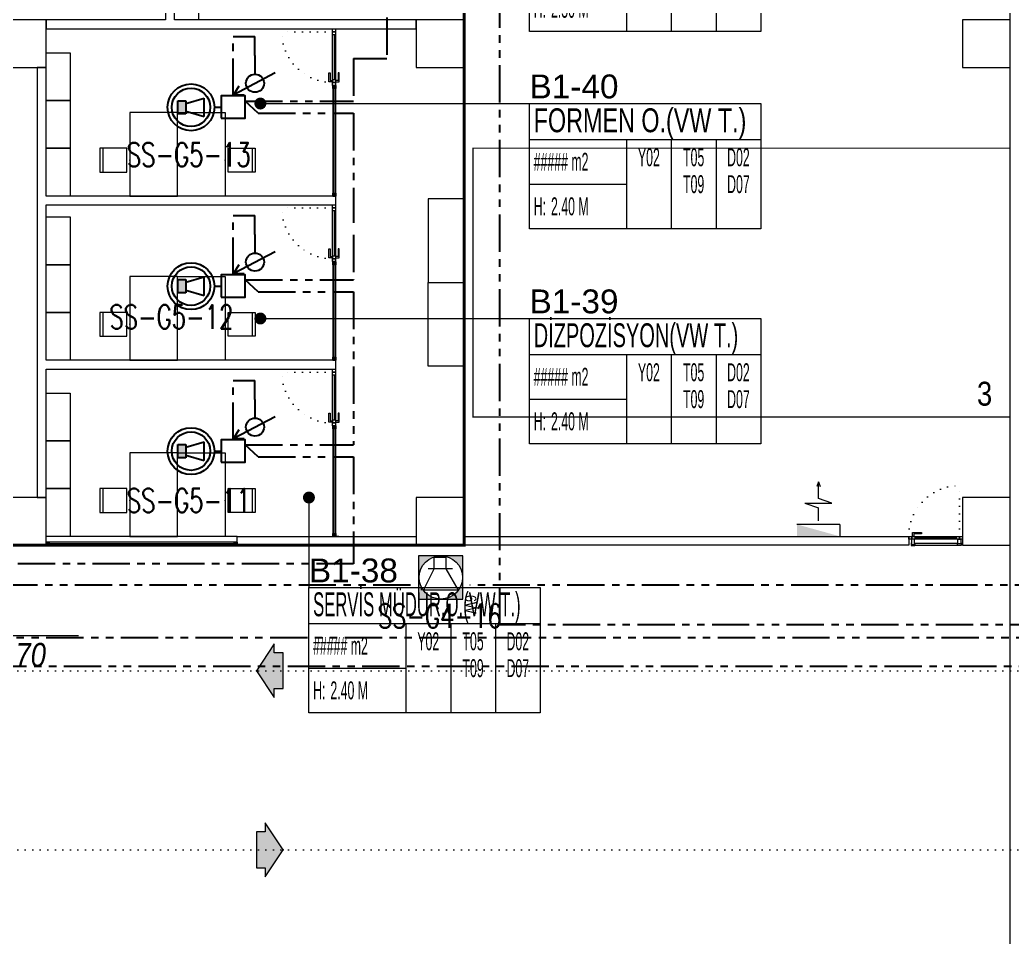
# Model space of a CAD drawing. Header units: metres. Extents: x -13545 to 152404, y -11890 to 28436.
# Drawn here: x 59696 to 61358, y 144 to 1680 of the extents above; entities that cross this region are included whole.
import ezdxf
from ezdxf.enums import TextEntityAlignment as Align
from ezdxf.xclip import XClip

# ---------------------------------------------------------------- set-up
doc = ezdxf.new("R2010")
doc.units = ezdxf.units.M
doc.header["$LTSCALE"] = 100
doc.header["$MEASUREMENT"] = 0
doc.header["$XCLIPFRAME"] = 0
for name, pattern in [('DOT2', [0.125, 0, -0.125]), ('DOT5', [0.75, 0, -0.75]), ('HIDDEN', [0.375, 0.25, -0.125]), ('PHANTOM2', [1.25, 0.625, -0.125, 0.125, -0.125, 0.125, -0.125])]:
    doc.linetypes.add(name, pattern=pattern)
doc.layers.get('0').update_dxf_attribs({"color": 9, "lineweight": 9})
for name, color, linetype, lineweight in [('00', 9, 'Continuous', 9), ('01', 9, 'Continuous', 9), ('05', 9, 'Continuous', 9), ('06B', 9, 'Continuous', 9), ('06D', 9, 'Continuous', 9), ('10', 9, 'Continuous', 9), ('15', 9, 'Continuous', 9), ('20', 9, 'DOT2', 9), ('21', 9, 'Continuous', 9), ('21_mahal200', 9, 'Continuous', 9), ('32-ekipman', 9, 'Continuous', 9), ('E-3W ACİL ANONS İÇİN HOPARLÖR (GÖMME) (YANGINA DAYANIKLI)', 7, 'Continuous', 30), ('E-6W ACİL ANONS İÇİN HOPARLÖR (SIVAÜSTÜ) (YANGINA DAYANIKLI)', 7, 'Continuous', 30), ('E-KABLO', 7, 'Continuous', 30), ('E-SES AYAR ANAHTARI', 7, 'Continuous', 30), ('E-YAZI', 7, 'Continuous', 30), ('Seslendirme', 7, 'Continuous', 9)]:
    doc.layers.add(name, color=color, linetype=linetype, lineweight=lineweight)
doc.styles.add('Arial', font='arial.ttf', dxfattribs={"height": 2.5})
doc.styles.add('ILGAZ', font='txttw.shx')
doc.styles.add('MuuM_TEXT-ITALIC', font='ARIALNI.TTF')
doc.styles.add('MuuM_TEXT-STANDART', font='ARIALN.TTF')
doc.dimstyles.new('MuuM_DIM200', dxfattribs={"dimscale": 20, "dimtxt": 2, "dimasz": 1, "dimexe": 1, "dimexo": 1, "dimgap": 1, "dimtad": 1, "dimdec": 1, "dimrnd": 0.5, "dimdsep": 46, "dimtxsty": 'MuuM_TEXT-STANDART', "dimblk": 'ARCHTICK', "dimcen": 0, "dimdle": 0.15, "dimclrd": 256, "dimclre": 256, "dimclrt": 256, "dimadec": 0, "dimazin": 0, "dimtfac": 5, "dimtdec": 1, "dimtix": 1, "dimtmove": 2, "dimatfit": 3, "dimldrblk": 'DOT', "dimfxl": 3, "dimfxlon": 1, "dimtolj": 1, "dimlwd": -1, "dimlwe": -1, "dimarcsym": 0})

# ---------------------------------------------------------------- blocks, each defined once
blk = doc.blocks.new('100_SES AYAR ANAHTARI')
at = {"layer": 'E-SES AYAR ANAHTARI', "color": 4}
for p, q in [((1.776, 3.255), (-1.686, 1.426)), ((1.776, 3.255), (0.915, 3.283)), ((1.776, 3.255), (1.312, 2.529)), ((0, 0), (0, 1.561))]:
    blk.add_line(p, q, dxfattribs=at)
blk.add_circle((0, 2.317), 0.756, dxfattribs=at)
blk = doc.blocks.new('ep20n')
at = {"layer": 'Seslendirme'}
h = blk.add_hatch(color=3, dxfattribs=at)
h.paths.add_polyline_path([(59.4, -30.4), (59.4, 0, -1), (0, 0), (0, -30.4)])
h.paths.add_polyline_path([(0, 30.4), (0, 0, -1), (59.4, 0), (59.4, 30.4)])
at = {"layer": 'Seslendirme', "color": 3}
for p, q in [((59.4, 30.4), (0, 30.4)), ((0, 30.4), (0, -30.4)), ((59.4, -30.4), (59.4, 30.4)), ((17.8, 6.9), (47, 24)), ((17.8, 16), (17.8, -17.3)), ((47, 24, 943.8), (47, -23.5, 943.8)), ((1.8, -9.1), (1.8, 6.9)), ((1.8, 6.9), (17.8, 6.9)), ((17.8, -9.1), (1.8, -9.1)), ((47, -23.5), (17.8, -9.1)), ((0, -30.4), (59.4, -30.4))]:
    blk.add_line(p, q, dxfattribs=at)
blk.add_circle((29.7, 0), 29.7, dxfattribs=at)
at = {"color": 3, "insert": (53.8, 48.6), "char_height": 15, "attachment_point": 1, "style": 'MuuM_TEXT-STANDART'}
blk.add_mtext_dynamic_manual_height_columns('6W', width=52.414, gutter_width=150, heights=[0], dxfattribs=at)
blk = doc.blocks.new('100_3W ACİL ANONS İÇİN HOPARLÖR (GÖMME) (YANGINA DAYANIKLI)')
at = {"layer": 'E-3W ACİL ANONS İÇİN HOPARLÖR (GÖMME) (YANGINA DAYANIKLI)', "color": 4}
for p, q in [((-1.58, -0.79), (-1.58, 0.79)), ((-1.58, 0.79), (-0.63, 0.79)), ((-0.63, 0.47), (1.58, 1.11)), ((-0.63, 0.79), (-0.63, -0.79)), ((1.58, -1.11), (1.58, 1.11)), ((-0.63, -0.79), (-1.58, -0.79)), ((-0.63, -0.47), (1.58, -1.11))]:
    blk.add_line(p, q, dxfattribs=at)
at = {"layer": 'E-3W ACİL ANONS İÇİN HOPARLÖR (GÖMME) (YANGINA DAYANIKLI)', "color": 3}
for radius in [2.8, 2.3]:
    blk.add_circle((0, 0), radius, dxfattribs=at)
at = {"layer": 'E-3W ACİL ANONS İÇİN HOPARLÖR (GÖMME) (YANGINA DAYANIKLI)', "color": 4}
blk.add_solid([(-1.58, 0.79), (-0.63, 0.79), (-1.58, -0.79), (-0.63, -0.79)], dxfattribs=at)
blk = doc.blocks.new('p-kolon_80x80')
blk.add_lwpolyline([(-40, -40), (40, -40), (40, 40), (-40, 40)], close=True)
blk = doc.blocks.new('1.bod.mimari.elk')
at = {"layer": '01'}
for p in [(3700, -6990), (4400, -6990), (5315, -6990), (3700, -7790), (4400, -7790), (5315, -7790)]:
    blk.add_blockref('p-kolon_80x80', p, dxfattribs=at)
blk = doc.blocks.new('p-dilatasyon yeri')
at = {"layer": '06D'}
blk.add_lwpolyline([(5355, 80), (5355, 6454.5)], dxfattribs=at)
blk = doc.blocks.new('gr-p-birim')
blk.add_lwpolyline([(-0.5, -0.5), (0.5, -0.5), (0.5, 0.5), (-0.5, 0.5)], close=True)
blk = doc.blocks.new('YD-72-20')
at = {"linetype": 'Continuous'}
for p, q in [((0, 0.714), (-0.028, 0.634)), ((0, 0.714), (0.028, 0.634)), ((0, 0.434), (0, 0.714)), ((-0.225, 0.355), (0.225, 0.355)), ((-0.225, 0.355), (0, 0.276)), ((0.225, 0.355), (0, 0.434)), ((0, 0.058), (0, 0.276)), ((0.36, 0), (-0.36, 0)), ((0.36, 0), (0.36, -0.2))]:
    blk.add_line(p, q, dxfattribs=at)
blk.add_solid([(0.36, -0.2), (-0.36, 0), (-0.36, -0.2)])
blk = doc.blocks.new('b1 yan.dol')
at = {"xscale": 100, "yscale": 100, "zscale": 100}
blk.add_blockref('YD-72-20', (61033.6, -18676.4), dxfattribs=at)
blk = doc.blocks.new('K-AL-01A')
at = {"layer": '06B'}
blk.add_lwpolyline([(2634.7, 4254.3), (2634.7, 4260.5), (2619.7, 4260.5), (2619.7, 4258.6), (2632.5, 4258.6), (2632.5, 4258.6), (2632.5, 4254.3), (2634.7, 4254.3)], dxfattribs=at)
at = {"layer": '06D'}
for p, q in [((2638, 4254.3), (2551.1, 4254.3)), ((2551.1, 4249.3), (2638, 4249.3))]:
    blk.add_line(p, q, dxfattribs=at)
for points in [[(2553.6, 4243.2), (2553, 4243.2), (2553, 4239.2, 0.414214), (2553.3, 4238.8), (2558.8, 4238.8, 0.414214), (2559.2, 4239.2), (2559.2, 4243.2), (2558.6, 4243.2)], [(2636.6, 4243.2), (2637.2, 4243.2), (2637.2, 4239.2, -0.414214), (2636.8, 4238.8), (2631.3, 4238.8, -0.414214), (2631, 4239.2), (2631, 4243.2), (2631.6, 4243.2)]]:
    blk.add_lwpolyline(points, format="xyb", dxfattribs=at)
for points in [[(2553.6, 4241.8), (2558.6, 4241.8), (2558.6, 4249.3), (2553.6, 4249.3)], [(2631, 4239.4), (2559.2, 4239.4), (2559.2, 4242.5), (2631, 4242.5)], [(2636.6, 4240.7), (2631.6, 4240.7), (2631.6, 4249.3), (2636.6, 4249.3)]]:
    blk.add_lwpolyline(points, close=True, dxfattribs=at)
at = {"layer": '10'}
for points in [[(2551.1, 4254.3), (2551.1, 4249.3), (2556.1, 4249.3), (2556.1, 4254.3)], [(2556.1, 4254.3), (2556.1, 4249.3), (2561.1, 4249.3), (2561.1, 4254.3)], [(2631.1, 4254.3), (2631.1, 4249.3), (2636.1, 4249.3), (2636.1, 4254.3)], [(2636.1, 4254.3), (2636.1, 4249.3), (2641.1, 4249.3), (2641.1, 4254.3)]]:
    blk.add_lwpolyline(points, close=True, dxfattribs=at)
at = {"layer": '15'}
blk.add_lwpolyline([(2561.1, 4251.8), (2631.1, 4251.8)], dxfattribs=at)
at = {"layer": '20'}
blk.add_lwpolyline([(2556.1, 4254.3), (2556.1, 4339.3)], dxfattribs=at)
blk.add_arc((2556.1, 4254.3), 85, 0, 90, dxfattribs=at)
blk = doc.blocks.new('0_elevationtarget-p-bk')
h = blk.add_hatch(color=250)
h.paths.add_polyline_path([(1.875, 0, 0.414214), (0, 1.875), (0, 0)])
h.paths.add_polyline_path([(0, 0), (-1.875, 0, 0.414214), (0, -1.875)])
blk.add_line((0, -2.625), (0, 2.625))
blk.add_lwpolyline([(12.453, 0), (-3, 0)])
blk.add_circle((0, 0), 1.875)
at = {"style": 'Arial'}
blk.add_attdef('BITMISKOT', text='', height=2, dxfattribs=at).set_placement((4.5, 0), align=Align.BOTTOM_LEFT)
at = {"style": 'MuuM_TEXT-ITALIC'}
blk.add_attdef('FINISHINGFLOORLEVEL', text='', height=2, dxfattribs=at).set_placement((4.5, -0.592), align=Align.TOP_LEFT)
blk = doc.blocks.new('0_arrow1')
blk.add_hatch(color=254).paths.add_polyline_path([(0, 0), (-22.5, -15), (-15, -15), (-15, -22.5), (15, -22.5), (15, -15), (22.5, -15)])
at = {"linetype": 'ByBlock', "lineweight": -2}
blk.add_lwpolyline([(15, -22.5), (-15, -22.5), (-15, -15), (-22.5, -15), (0, 0), (22.5, -15), (15, -15)], close=True, dxfattribs=at)
blk.add_point((0, 0))
blk = doc.blocks.new('prf-10x10')
blk.add_lwpolyline([(-5, -5), (5, -5), (5, 5), (-5, 5)], close=True)
at = {"color": 255}
blk.add_solid([(-5, -5), (5, -5), (-5, 5), (5, 5)], dxfattribs=at)
at = {"layer": '10'}
blk.add_point((0, 0), dxfattribs=at)
blk = doc.blocks.new('*U343')
at = {"layer": '06D'}
blk.add_lwpolyline([(-2.5, 320), (2.5, 320), (2.5, 0), (-2.5, 0)], close=True, dxfattribs=at)
at = {"layer": '15'}
blk.add_lwpolyline([(0, 315), (0, 5)], dxfattribs=at)
at = {"layer": '10', "xscale": 0.5, "yscale": 0.5, "rotation": 90}
for p in [(0, 317.5), (0, 2.5)]:
    blk.add_blockref('prf-10x10', p, dxfattribs=at)
blk = doc.blocks.new('p-al-01')
at = {"layer": '06B'}
for points in [[(27, 4.3), (27, 10.6), (42, 10.6), (42, 8.7), (29.3, 8.7), (29.3, 8.7), (29.3, 4.3), (27, 4.3)], [(27, -0.7), (27, -6.9), (42, -6.9), (42, -5), (29.3, -5), (29.3, -5), (29.3, -0.7), (27, -0.7)]]:
    blk.add_lwpolyline(points, dxfattribs=at)
at = {"layer": '06D'}
for p, q in [((115.7, 4.3), (28.8, 4.3)), ((28.8, -0.7), (115.7, -0.7))]:
    blk.add_line(p, q, dxfattribs=at)
at = {"layer": '10'}
for points in [[(25.7, -0.7), (25.7, 4.3), (20.7, 4.3), (20.7, -0.7)], [(30.7, -0.7), (30.7, 4.3), (25.7, 4.3), (25.7, -0.7)], [(110.7, -0.7), (110.7, 4.3), (105.7, 4.3), (105.7, -0.7)], [(115.7, -0.7), (115.7, 4.3), (110.7, 4.3), (110.7, -0.7)]]:
    blk.add_lwpolyline(points, close=True, dxfattribs=at)
at = {"layer": '15'}
blk.add_lwpolyline([(105.7, 1.8), (30.7, 1.8)], dxfattribs=at)
at = {"layer": '20'}
blk.add_lwpolyline([(110.7, -0.7), (110.7, -85.7)], dxfattribs=at)
blk.add_arc((110.7, -0.7), 85, 180, 270, dxfattribs=at)
blk = doc.blocks.new('*U352')
at = {"layer": '06D'}
blk.add_lwpolyline([(-2.5, 185), (2.5, 185), (2.5, 0), (-2.5, 0)], close=True, dxfattribs=at)
at = {"layer": '15'}
blk.add_lwpolyline([(0, 180), (0, 5)], dxfattribs=at)
at = {"layer": '10', "xscale": 0.5, "yscale": 0.5, "rotation": 90}
for p in [(0, 182.5), (0, 2.5)]:
    blk.add_blockref('prf-10x10', p, dxfattribs=at)
blk = doc.blocks.new('*U353')
at = {"layer": '06D'}
blk.add_lwpolyline([(-2.5, 165), (2.5, 165), (2.5, 0), (-2.5, 0)], close=True, dxfattribs=at)
at = {"layer": '15'}
blk.add_lwpolyline([(0, 160), (0, 5)], dxfattribs=at)
at = {"layer": '10', "xscale": 0.5, "yscale": 0.5, "rotation": 90}
for p in [(0, 162.5), (0, 2.5)]:
    blk.add_blockref('prf-10x10', p, dxfattribs=at)
blk = doc.blocks.new('*U433')
at = {"layer": '06D'}
blk.add_lwpolyline([(-2.5, 185), (2.5, 185), (2.5, 0), (-2.5, 0)], close=True, dxfattribs=at)
at = {"layer": '15'}
blk.add_lwpolyline([(0, 180), (0, 5)], dxfattribs=at)
at = {"layer": '10', "xscale": 0.5, "yscale": 0.5, "rotation": 90}
for p in [(0, 182.5), (0, 2.5)]:
    blk.add_blockref('prf-10x10', p, dxfattribs=at)
blk = doc.blocks.new('p-sandalye')
blk.add_line((-45, 20), (-45, -20))
blk.add_lwpolyline([(-5, 20), (-50, 20), (-50, -20), (-5, -20)], close=True)
blk.add_point((0, 0.1))
blk = doc.blocks.new('p-masa_servis')
at = {"linetype": 'DOT5'}
blk.add_lwpolyline([(0, 0), (0, 0)], dxfattribs=at)
blk.add_lwpolyline([(0, 0), (0, -80), (140, -80), (140, 0)], close=True)
for p, rotation in [((60, 0), 270), ((50, -110.1), 2.073722e-10)]:
    blk.add_blockref('p-sandalye', p, dxfattribs=dict(rotation=rotation))
blk = doc.blocks.new('p-birim')
blk.add_lwpolyline([(0, 0), (1, 0), (1, 1), (0, 1)], close=True)
blk = doc.blocks.new('_ArchTick')
at = {"color": 0, "linetype": 'ByBlock', "const_width": 0.15}
blk.add_lwpolyline([(-0.5, -0.5), (0.5, 0.5)], dxfattribs=at)
blk = doc.blocks.new('_Dot')
at = {"color": 0, "linetype": 'ByBlock', "lineweight": -2}
blk.add_line((-0.5, 0), (-1, 0), dxfattribs=at)
at = {"color": 0, "linetype": 'ByBlock', "const_width": 0.5}
blk.add_lwpolyline([(-0.25, 0, 1), (0.25, 0, 1)], format="xyb", close=True, dxfattribs=at)
blk = doc.blocks.new('0_roomno2')
blk.add_lwpolyline([(19.375, -10.5), (0, -10.5), (0, 0), (19.375, 0)], close=True)
for points in [[(0, -3), (19.375, -3)], [(8.125, -3), (8.125, -10.5)], [(11.875, -3), (11.875, -10.5)], [(15.625, -3), (15.625, -10.5)], [(0, -6.75), (8.125, -6.75)]]:
    blk.add_lwpolyline(points)
at = {"style": 'MuuM_TEXT-STANDART', "width": 0.6}
blk.add_text('H:', height=1.5, dxfattribs=at).set_placement((0.35, -8.608), align=Align.MIDDLE_LEFT)
at = {"style": 'Arial'}
blk.add_attdef('ODANO', (0, 1.17), '', height=2, dxfattribs=at)
blk.add_attdef('MEKANADI', text='', height=2, dxfattribs=at).set_placement((0.35, -3), align=Align.BOTTOM_LEFT)
at = {"style": 'MuuM_TEXT-STANDART', "width": 0.6}
for tag, p in [('M2', (0.35, -4.875)), ('TEMIZTAVANYUKSEKLIGI', (1.8, -8.608))]:
    blk.add_attdef(tag, text='', height=1.5, dxfattribs=at).set_placement(p, align=Align.MIDDLE_LEFT)
for tag, p in [('YER01', (10, -4.5)), ('TAVAN01', (13.75, -4.5)), ('DUVAR01', (17.5, -4.5)), ('YER02', (10, -6.75)), ('TAVAN02', (13.75, -6.75)), ('DUVAR02', (17.5, -6.75)), ('YER03', (10, -9)), ('TAVAN03', (13.75, -9)), ('DUVAR03', (17.5, -9))]:
    blk.add_attdef(tag, text='', height=1.5, dxfattribs=at).set_placement(p, align=Align.MIDDLE_CENTER)
blk = doc.blocks.new('1.bod.mimari1.elk')
at = {"layer": '00'}
for points in [[(3939.87, -6410), (3939.87, -6950), (3740, -6950), (3740, -6965), (4360, -6965), (4360, -6950), (3954.87, -6950), (3954.87, -6670), (4425, -6670), (4425, -6770), (4440, -6770), (4439.75, -6615), (4425, -6615), (4425, -6655), (3954.87, -6655), (3954.87, -6435), (4425, -6435), (4439.75, -6435), (4439.75, -6435), (4440, -6410), (4425, -6410), (4425, -6420), (3954.87, -6420), (3954.87, -6410)], [(4225, -7245), (3740, -7245), (3740, -7030), (3725, -7030), (3725, -7750), (3740, -7750), (3740, -7535), (4225, -7535), (4225, -7520), (3740, -7520), (3740, -7260), (4225, -7260)], [(4360, -7815), (4360, -7815), (4360, -7830), (4060, -7830), (4060, -7815), (4360, -7815)], [(5185, -7830), (4440, -7830), (4440, -7815), (5185, -7815)]]:
    blk.add_lwpolyline(points, close=True, dxfattribs=at)
blk.add_lwpolyline([(4230, -7815), (4225, -7815)], dxfattribs=at)
at = {"layer": '06D', "linetype": 'DOT2'}
for points in [[(2500, -1650), (2500, -7740, 0.4142136), (3100, -8340), (12425, -8340)], [(2800, -1678.64), (2800, -7740, 0.4142136), (3100, -8040), (11395.6, -8040)]]:
    blk.add_lwpolyline(points, format="xyb", dxfattribs=at)
at = {"layer": '06D', "color": 89, "linetype": 'HIDDEN', "true_color": 0x2e4d23, "const_width": 2}
blk.add_lwpolyline([(5355, -7165), (4455, -7165), (4455, -7615), (5355, -7615)], close=True, dxfattribs=at)
at = {"layer": '06D'}
blk.add_lwpolyline([(4060, -7815), (3740, -7815)], dxfattribs=at)
at = {"layer": '20', "ltscale": 2, "const_width": 5}
blk.add_lwpolyline([(4440, -7830), (3660, -7830), (3660, -4550), (4440, -4550)], close=True, dxfattribs=at)
blk.add_blockref('p-dilatasyon yeri', (0, -8630))
at = {"xscale": -1}
for name, p, rotation in [('p-al-01', (4220.4, -7080.67), 270), ('*U433', (4222.5, -7060), 180), ('p-al-01', (4220.4, -7375.67), 270), ('*U353', (4222.5, -7355), 180), ('p-al-01', (4220.4, -7650.67), 270), ('*U352', (4222.5, -7630), 180), ('*U343', (3740, -7827.5), 270)]:
    blk.add_blockref(name, p, dxfattribs=dict(at, rotation=rotation))
blk.add_blockref('K-AL-01A', (7826.08, -12069.27), dxfattribs=at)
at = {"layer": '05', "rotation": 180}
for name, p, xscale, yscale in [('gr-p-birim', (3974.87, -6810), -40, 280), ('gr-p-birim', (3760, -7045), -40, 80), ('gr-p-birim', (3760, -7125), -40, 80), ('gr-p-birim', (3760, -7205), -40, 80), ('gr-p-birim', (3760, -7320), -40, 80), ('gr-p-birim', (3760, -7400), -40, 80), ('p-birim', (4380, -7390.07), -60.00000000000003, 140), ('gr-p-birim', (3760, -7480), -40, 80), ('gr-p-birim', (3760, -7615), -40, 80), ('gr-p-birim', (3760, -7695), -40, 80), ('gr-p-birim', (3760, -7775), -40, 80)]:
    blk.add_blockref(name, p, dxfattribs=dict(at, xscale=xscale, yscale=yscale))
at = {"layer": '05'}
ref = blk.add_blockref('p-masa_servis', (3880, -7245), dxfattribs=dict(at, rotation=90))
XClip(ref).set_block_clipping_path([(-55.5106706136, -84.5585723777), (163.3295749435, 61.9818189005)])
ref = blk.add_blockref('p-masa_servis', (4040, -7245), dxfattribs=dict(at, xscale=-1, rotation=270))
XClip(ref).set_block_clipping_path([(-55.5106706136, -84.5585723777), (163.3295749435, 61.9818189005)])
at = {"layer": '05', "xscale": 60.00000000000003, "yscale": 140}
blk.add_blockref('p-birim', (4380, -7390), dxfattribs=at)
at = {"layer": '05'}
ref = blk.add_blockref('p-masa_servis', (3880, -7520), dxfattribs=dict(at, rotation=90))
XClip(ref).set_block_clipping_path([(-55.5106706136, -84.5585723777), (163.3295749435, 61.9818189005)])
ref = blk.add_blockref('p-masa_servis', (4040, -7520), dxfattribs=dict(at, xscale=-1, rotation=270))
XClip(ref).set_block_clipping_path([(-55.5106706136, -84.5585723777), (163.3295749435, 61.9818189005)])
ref = blk.add_blockref('p-masa_servis', (3880, -7815), dxfattribs=dict(at, rotation=90.00000000000001))
XClip(ref).set_block_clipping_path([(-55.5106706136, -84.5585723777), (163.3295749435, 61.9818189005)])
ref = blk.add_blockref('p-masa_servis', (4040, -7815), dxfattribs=dict(at, xscale=-1, rotation=270))
XClip(ref).set_block_clipping_path([(-55.5106706136, -84.5585723777), (163.3295749435, 61.9818189005)])
at = {"layer": '06D', "xscale": -2, "yscale": 2, "zscale": 2}
for p, rotation in [((4092, -8040), 90), ((4137, -8340), 270)]:
    blk.add_blockref('0_arrow1', p, dxfattribs=dict(at, rotation=rotation))
at = {"layer": '21'}
ref = blk.add_blockref('0_elevationtarget-p-bk', (3545.02, -7981.68), dxfattribs=dict(at, xscale=20, yscale=20, zscale=20))
ref.add_attrib('FINISHINGFLOORLEVEL', '-7.70', dxfattribs={"layer": '0', "height": 40, "style": 'MuuM_TEXT-ITALIC'}).set_placement((3635.02, -7993.53), align=Align.TOP_LEFT)
at = {"layer": '21_mahal200'}
ref = blk.add_blockref('0_roomno2', (4549.65, -6759.28), dxfattribs=dict(at, xscale=20, yscale=20, zscale=20))
ref.add_attrib('ODANO', 'B1-33', (4549.65, -6750.64), dxfattribs={"layer": '0', "height": 40, "style": 'Arial'})
ref.add_attrib('MEKANADI', 'MOTOR. O.(VW T.)', dxfattribs={"layer": '0', "height": 40, "style": 'Arial', "width": 0.6}).set_placement((4556.65, -6819.28), align=Align.BOTTOM_LEFT)
ref.add_attrib('M2', '##### m2', dxfattribs={"layer": '0', "height": 30, "style": 'MuuM_TEXT-STANDART', "width": 0.6}).set_placement((4556.65, -6856.78), align=Align.MIDDLE_LEFT)
ref.add_attrib('TEMIZTAVANYUKSEKLIGI', '2.50 M', dxfattribs={"layer": '0', "height": 30, "style": 'MuuM_TEXT-STANDART', "width": 0.6}).set_placement((4585.65, -6931.44), align=Align.MIDDLE_LEFT)
ref.add_attrib('YER01', 'Y02', dxfattribs={"layer": '0', "height": 30, "style": 'MuuM_TEXT-STANDART', "width": 0.6}).set_placement((4749.65, -6849.28), align=Align.MIDDLE_CENTER)
ref.add_attrib('TAVAN01', 'T05', dxfattribs={"layer": '0', "height": 30, "style": 'MuuM_TEXT-STANDART', "width": 0.6}).set_placement((4824.65, -6849.28), align=Align.MIDDLE_CENTER)
ref.add_attrib('DUVAR01', 'D02', dxfattribs={"layer": '0', "height": 30, "style": 'MuuM_TEXT-STANDART', "width": 0.6}).set_placement((4899.65, -6849.28), align=Align.MIDDLE_CENTER)
ref.add_attrib('TAVAN02', 'T09', dxfattribs={"layer": '0', "height": 30, "style": 'MuuM_TEXT-STANDART', "width": 0.6}).set_placement((4824.65, -6894.28), align=Align.MIDDLE_CENTER)
ref.add_attrib('DUVAR02', 'D07', dxfattribs={"layer": '0', "height": 30, "style": 'MuuM_TEXT-STANDART', "width": 0.6}).set_placement((4899.65, -6894.28), align=Align.MIDDLE_CENTER)
ref = blk.add_blockref('0_roomno2', (4549.65, -7090.16), dxfattribs=dict(at, xscale=20, yscale=20, zscale=20))
ref.add_attrib('ODANO', 'B1-40', (4549.65, -7081.52), dxfattribs={"layer": '0', "height": 40, "style": 'Arial'})
ref.add_attrib('MEKANADI', 'FORMEN O.(VW T.)', dxfattribs={"layer": '0', "height": 40, "style": 'Arial', "width": 0.7}).set_placement((4556.65, -7150.16), align=Align.BOTTOM_LEFT)
ref.add_attrib('M2', '##### m2', dxfattribs={"layer": '0', "height": 30, "style": 'MuuM_TEXT-STANDART', "width": 0.6}).set_placement((4556.65, -7187.66), align=Align.MIDDLE_LEFT)
ref.add_attrib('TEMIZTAVANYUKSEKLIGI', '2.40 M', dxfattribs={"layer": '0', "height": 30, "style": 'MuuM_TEXT-STANDART', "width": 0.6}).set_placement((4585.65, -7262.32), align=Align.MIDDLE_LEFT)
ref.add_attrib('YER01', 'Y02', dxfattribs={"layer": '0', "height": 30, "style": 'MuuM_TEXT-STANDART', "width": 0.6}).set_placement((4749.65, -7180.16), align=Align.MIDDLE_CENTER)
ref.add_attrib('TAVAN01', 'T05', dxfattribs={"layer": '0', "height": 30, "style": 'MuuM_TEXT-STANDART', "width": 0.6}).set_placement((4824.65, -7180.16), align=Align.MIDDLE_CENTER)
ref.add_attrib('DUVAR01', 'D02', dxfattribs={"layer": '0', "height": 30, "style": 'MuuM_TEXT-STANDART', "width": 0.6}).set_placement((4899.65, -7180.16), align=Align.MIDDLE_CENTER)
ref.add_attrib('TAVAN02', 'T09', dxfattribs={"layer": '0', "height": 30, "style": 'MuuM_TEXT-STANDART', "width": 0.6}).set_placement((4824.65, -7225.16), align=Align.MIDDLE_CENTER)
ref.add_attrib('DUVAR02', 'D07', dxfattribs={"layer": '0', "height": 30, "style": 'MuuM_TEXT-STANDART', "width": 0.6}).set_placement((4899.65, -7225.16), align=Align.MIDDLE_CENTER)
ref = blk.add_blockref('0_roomno2', (4549.65, -7450.18), dxfattribs=dict(at, xscale=20, yscale=20, zscale=20))
ref.add_attrib('ODANO', 'B1-39', (4549.65, -7441.53), dxfattribs={"layer": '0', "height": 40, "style": 'Arial'})
ref.add_attrib('MEKANADI', 'DİZPOZİSYON(VW T.)', dxfattribs={"layer": '0', "height": 40, "style": 'Arial', "width": 0.6}).set_placement((4556.65, -7510.18), align=Align.BOTTOM_LEFT)
ref.add_attrib('M2', '##### m2', dxfattribs={"layer": '0', "height": 30, "style": 'MuuM_TEXT-STANDART', "width": 0.6}).set_placement((4556.65, -7547.68), align=Align.MIDDLE_LEFT)
ref.add_attrib('TEMIZTAVANYUKSEKLIGI', '2.40 M', dxfattribs={"layer": '0', "height": 30, "style": 'MuuM_TEXT-STANDART', "width": 0.6}).set_placement((4585.65, -7622.34), align=Align.MIDDLE_LEFT)
ref.add_attrib('YER01', 'Y02', dxfattribs={"layer": '0', "height": 30, "style": 'MuuM_TEXT-STANDART', "width": 0.6}).set_placement((4749.65, -7540.18), align=Align.MIDDLE_CENTER)
ref.add_attrib('TAVAN01', 'T05', dxfattribs={"layer": '0', "height": 30, "style": 'MuuM_TEXT-STANDART', "width": 0.6}).set_placement((4824.65, -7540.18), align=Align.MIDDLE_CENTER)
ref.add_attrib('DUVAR01', 'D02', dxfattribs={"layer": '0', "height": 30, "style": 'MuuM_TEXT-STANDART', "width": 0.6}).set_placement((4899.65, -7540.18), align=Align.MIDDLE_CENTER)
ref.add_attrib('TAVAN02', 'T09', dxfattribs={"layer": '0', "height": 30, "style": 'MuuM_TEXT-STANDART', "width": 0.6}).set_placement((4824.65, -7585.18), align=Align.MIDDLE_CENTER)
ref.add_attrib('DUVAR02', 'D07', dxfattribs={"layer": '0', "height": 30, "style": 'MuuM_TEXT-STANDART', "width": 0.6}).set_placement((4899.65, -7585.18), align=Align.MIDDLE_CENTER)
ref = blk.add_blockref('0_roomno2', (4180.05, -7900.75), dxfattribs=dict(at, xscale=20, yscale=20, zscale=20))
ref.add_attrib('ODANO', 'B1-38', (4180.05, -7892.11), dxfattribs={"layer": '0', "height": 40, "style": 'Arial'})
ref.add_attrib('MEKANADI', 'SERVİS MÜDÜR.O.(VW T.)', dxfattribs={"layer": '0', "height": 40, "style": 'Arial', "width": 0.5}).set_placement((4187.05, -7960.75), align=Align.BOTTOM_LEFT)
ref.add_attrib('M2', '##### m2', dxfattribs={"layer": '0', "height": 30, "style": 'MuuM_TEXT-STANDART', "width": 0.6}).set_placement((4187.05, -7998.25), align=Align.MIDDLE_LEFT)
ref.add_attrib('TEMIZTAVANYUKSEKLIGI', '2.40 M', dxfattribs={"layer": '0', "height": 30, "style": 'MuuM_TEXT-STANDART', "width": 0.6}).set_placement((4216.05, -8072.91), align=Align.MIDDLE_LEFT)
ref.add_attrib('YER01', 'Y02', dxfattribs={"layer": '0', "height": 30, "style": 'MuuM_TEXT-STANDART', "width": 0.6}).set_placement((4380.05, -7990.75), align=Align.MIDDLE_CENTER)
ref.add_attrib('TAVAN01', 'T05', dxfattribs={"layer": '0', "height": 30, "style": 'MuuM_TEXT-STANDART', "width": 0.6}).set_placement((4455.05, -7990.75), align=Align.MIDDLE_CENTER)
ref.add_attrib('DUVAR01', 'D02', dxfattribs={"layer": '0', "height": 30, "style": 'MuuM_TEXT-STANDART', "width": 0.6}).set_placement((4530.05, -7990.75), align=Align.MIDDLE_CENTER)
ref.add_attrib('TAVAN02', 'T09', dxfattribs={"layer": '0', "height": 30, "style": 'MuuM_TEXT-STANDART', "width": 0.6}).set_placement((4455.05, -8035.75), align=Align.MIDDLE_CENTER)
ref.add_attrib('DUVAR02', 'D07', dxfattribs={"layer": '0', "height": 30, "style": 'MuuM_TEXT-STANDART', "width": 0.6}).set_placement((4530.05, -8035.75), align=Align.MIDDLE_CENTER)
at = {"layer": '32-ekipman'}
blk.add_blockref('b1 yan.dol', (-56000, 10881.42), dxfattribs=at)
at = {"layer": '21', "style": 'MuuM_TEXT-STANDART'}
blk.add_text('3', height=40, dxfattribs=at).set_placement((5324.81, -7608.11), align=Align.BOTTOM_RIGHT)
at = {"layer": '21_mahal200'}
for points in [[(4098.72, -7090.16), (4549.65, -7090.16)], [(4098.72, -7450.18), (4549.65, -7450.18)], [(4180.05, -7750), (4180.05, -7900.75)]]:
    blk.add_leader(points, dimstyle='MuuM_DIM200', override={"dimasz": 1, "dimfxl": 10}, dxfattribs=at)

msp = doc.modelspace()

# ---------------------------------------------------------------- linework, layer by layer
at = {"layer": 'E-KABLO', "color": 6, "linetype": 'PHANTOM2'}
for p, q in [((60500, 666.6), (60500, 3337.8)), ((60310.5, 1809), (60310.5, 1615)), ((60255, 1615), (60255, 1543.9)), ((60255, 1615), (60310.5, 1615)), ((60095, 1523.9), (60073.5, 1543.9)), ((60073.5, 1543.9), (60255, 1543.9)), ((60095, 1523.9), (60255, 1523.9)), ((60255, 1523.9), (60255, 1340)), ((60255, 1320), (60255, 1244.4)), ((60095, 1224.4), (60073.5, 1244.4)), ((60073.5, 1244.4), (60255, 1244.4)), ((60095, 1224.4), (60255, 1224.4)), ((60255, 1224.4), (60255, 968)), ((60095, 948), (60073.5, 968)), ((60073.5, 968), (60255, 968)), ((60095, 948), (60255, 948)), ((60255, 948), (60255, 768.9)), ((60255, 768.9), (58954.8, 768.9)), ((65292.9, 666.6), (60500, 666.6)), ((57365, 645.5), (67534.3, 645.5))]:
    msp.add_line(p, q, dxfattribs=at)
at = {"layer": 'E-KABLO', "color": 3, "linetype": 'PHANTOM2'}
for p, q in [((60053.1, 1552.7), (60053.1, 1652)), ((60053.1, 1652), (60089.7, 1652)), ((60089.7, 1620.1), (60089.7, 1652)), ((60053.1, 1253.2), (60053.1, 1352.5)), ((60053.1, 1352.5), (60089.7, 1352.5)), ((60089.7, 1320.6), (60089.7, 1352.5)), ((60053.1, 976.8), (60053.1, 1076.2)), ((60053.1, 1076.2), (60089.7, 1076.2)), ((60089.7, 1044.3), (60089.7, 1076.2))]:
    msp.add_line(p, q, dxfattribs=at)
at = {"layer": 'E-KABLO', "color": 5, "linetype": 'PHANTOM2'}
for p, q in [((60021.6, 1533.5), (60032.8, 1533.5)), ((60021.6, 1234), (60032.8, 1234)), ((60021.6, 957.7), (60032.8, 957.7)), ((60350.4, 733.4), (58349.6, 733.4)), ((62050.4, 733.4), (60449.6, 733.4)), ((59644.5, 597.7), (67250, 597.7))]:
    msp.add_line(p, q, dxfattribs=at)
at = {"layer": 'E-YAZI', "color": 3, "linetype": 'Continuous', "ltscale": 100}
for points in [[(60032.8, 1515.1), (60073.5, 1515.1), (60073.5, 1552.7), (60032.8, 1552.7)], [(60032.8, 1215.6), (60073.5, 1215.6), (60073.5, 1253.2), (60032.8, 1253.2)], [(60032.8, 939.2), (60073.5, 939.2), (60073.5, 976.8), (60032.8, 976.8)]]:
    msp.add_lwpolyline(points, close=True, dxfattribs=at)

# ---------------------------------------------------------------- block references
at = {"layer": '06D'}
for name in ['1.bod.mimari.elk', '1.bod.mimari1.elk']:
    msp.add_blockref(name, (56000, 8630), dxfattribs=at)
at = {"layer": 'E-3W ACİL ANONS İÇİN HOPARLÖR (GÖMME) (YANGINA DAYANIKLI)', "xscale": 14, "yscale": 14, "zscale": 14}
for p in [(59982.5, 1533.5), (59982.5, 1234), (59982.5, 957.7)]:
    msp.add_blockref('100_3W ACİL ANONS İÇİN HOPARLÖR (GÖMME) (YANGINA DAYANIKLI)', p, dxfattribs=at)
at = {"layer": 'E-6W ACİL ANONS İÇİN HOPARLÖR (SIVAÜSTÜ) (YANGINA DAYANIKLI)', "xscale": 1.222211883244323, "yscale": 1.222211883244323, "zscale": 1.222211883244323, "rotation": 270}
msp.add_blockref('ep20n', (60401, 782.6), dxfattribs=at)
at = {"layer": 'E-SES AYAR ANAHTARI', "xscale": 20, "yscale": 20, "zscale": 20, "rotation": 180}
for p in [(60089.7, 1620.1), (60089.7, 1320.6), (60089.7, 1044.3)]:
    msp.add_blockref('100_SES AYAR ANAHTARI', p, dxfattribs=at)

# ---------------------------------------------------------------- texts
at = {"layer": 'E-YAZI', "color": 3, "style": 'ILGAZ', "width": 0.7}
for s, p in [('SS-G5-13', (59875, 1434.3)), ('SS-G5-12', (59845.9, 1162.6)), ('SS-G5-11', (59875, 855)), ('SS-G4-16', (60295.5, 661.8))]:
    msp.add_text(s, height=40, dxfattribs=at).set_placement(p)

doc.saveas('drawing.dxf')
